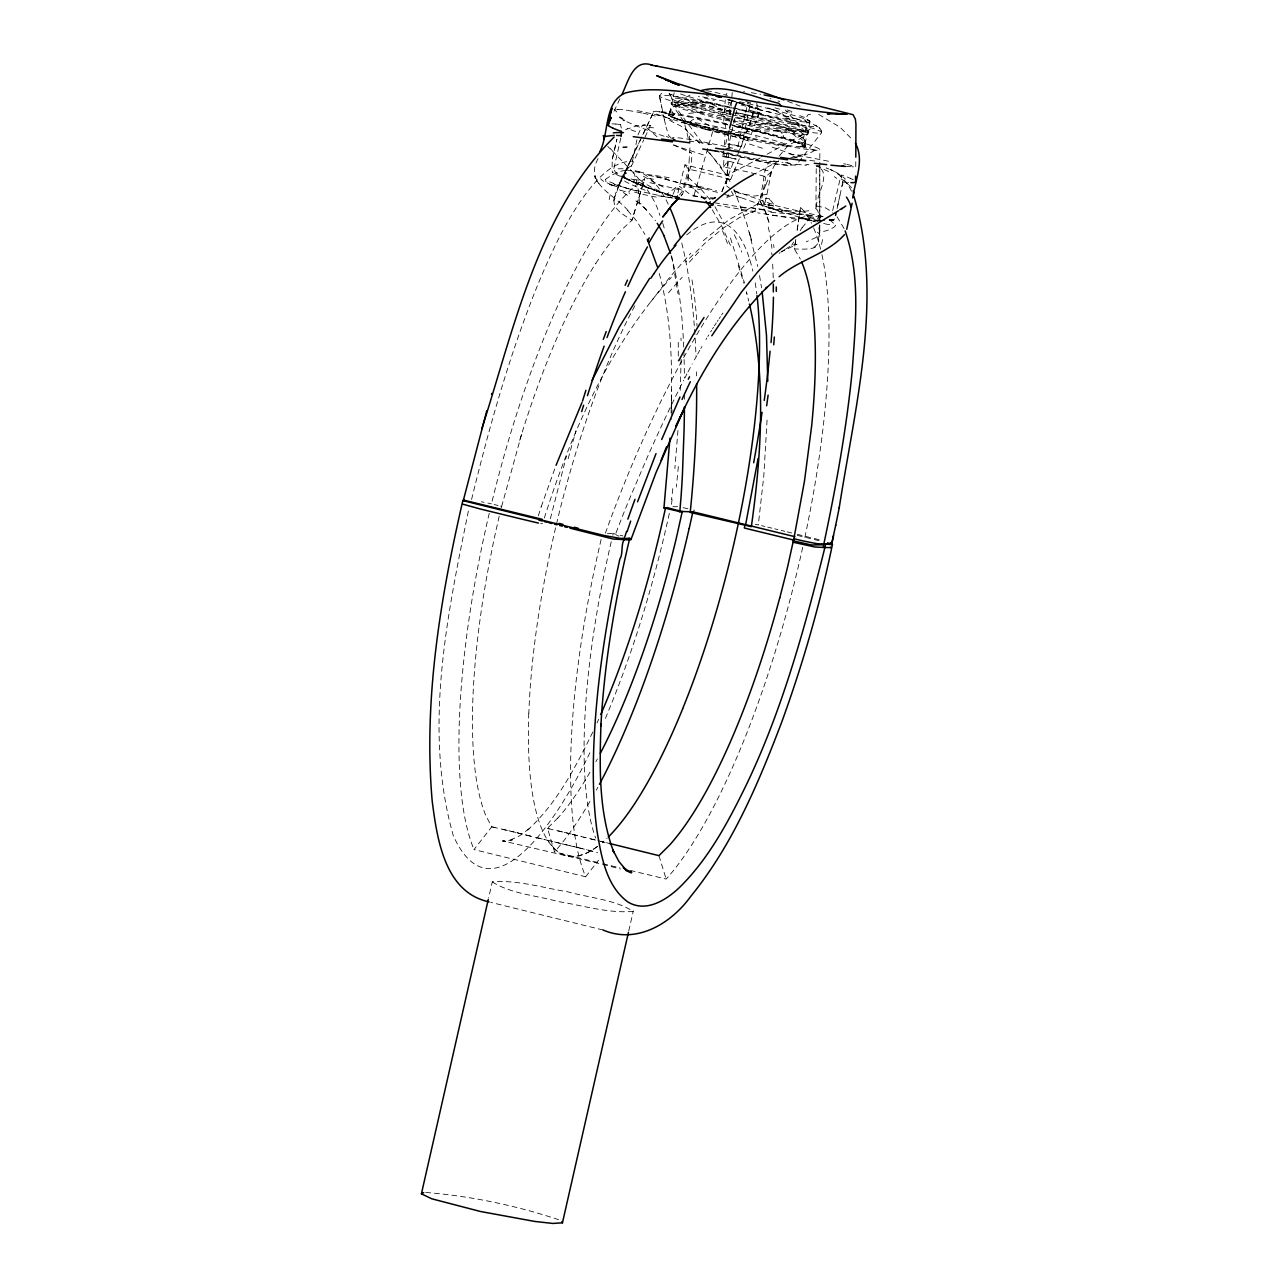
<?xml version="1.0" encoding="UTF-8"?>
<svg xmlns="http://www.w3.org/2000/svg" width="1288" height="1288" viewBox="0 0 1288 1288"><rect width="100%" height="100%" fill="white"/><g stroke="black" fill="none" stroke-linecap="round" stroke-linejoin="round"><path stroke-width="0.75" stroke-dasharray="5 3.75" d="M819.748 219.749L819.844 149.617M819.748 232.838L819.748 225.11C815.433 236.203 830.325 229.972 834.624 226.688A5.168 1.369 -69.9 0 0 835.429 225.303L833.867 227.606M819.748 225.336L819.748 226.559M855.731 166.732L855.795 159.1M817.349 165.894L819.812 166.136L816.254 165.991L815.916 208.785M819.554 231.872L819.748 225.11M671.08 412.868L671.483 398.974L671.225 410.019C672.433 364.311 671.402 317.862 659.247 273.475M681.111 359.384L680.241 390.296M671.467 400.005L671.644 389.266M819.748 224.74L819.442 234.062M819.731 227.171L818.154 243.303L818.782 240.389M809.975 121.7L805.016 143.564L804.871 140.778M704.552 199.495L696.518 191.139L687.953 184.49L689.305 157.506M678.696 105.036L673.994 106.743A59.168 21.687 48.2 0 0 671.531 108.82L668.295 114.906L669.438 114.246L674.204 92.784M767.068 420.001L763.816 475.787L758.294 524.973M798.222 142.71L792.136 141.165A51.117 2.85 12.8 0 1 799.993 143.757L805.145 146.8L805.097 141.905L805.113 146.832L801.426 147.073A88.228 4.927 12.8 0 1 798.785 146.848L798.27 146.8M724.532 145.109L725.498 123.455L723.518 123.825L725.305 99.82M723.534 167.038L727.865 161.032L771.464 171.546L765.829 176.746A97.292 22.395 10.4 0 0 723.534 167.038L724.162 153.32M689.949 147.911L689.305 157.41M613.957 199.849C613.41 210.073 624.712 215.354 631.941 220.264L644.628 178.855A364.488 99.096 -76.3 0 0 492.016 501.644M727.865 161.032L726.448 185.553L728.847 152.805M820.826 217.414L768.775 208.205L769.371 198.642L761.836 198.127L765.829 176.746M677.955 430.417L674.864 468.655M729.169 148.313L729.491 143.837L741.502 146.655L750.453 102.863M741.502 146.655L727.945 144.127L729.089 130.523M730.376 114.954L732.47 89.677M672.819 488.635L671.547 499.583M805.113 142.727L804.952 143.821M613.845 200.751L614.923 195.631M810.555 114.262L807.979 114.729C805.403 119.865 803.889 116.999 809.331 120.959M799.413 215.032L800.54 207.352A364.552 99.112 -76.3 0 1 811.504 223.291M797.111 230.584L799.027 217.608M800.54 207.352L796.918 231.792M795.549 241.065L794.358 248.938L799.993 258.453A320.793 87.214 -76.3 0 1 800.347 259.194M795.791 239.407L794.358 248.938C801.297 249.131 816.544 250.242 817.848 244.237M760.049 201.025L765.764 212.729L769.516 223.967L765.136 210.781L760.049 201.025L764.943 170.821L768.55 162.24A6.295 5.458 74 0 1 770.16 161.29L771.448 161M612.331 159.116L616.92 139.217L612.235 159.68L612.09 170.29M715.146 198.191L715.339 197.096L712.618 199.543M764.943 202.409L765.169 201.685A19.706 3.204 -76.7 0 0 766.601 196.018L771.464 171.546M636.932 139.732L631.426 166.104A26.984 7.309 -77.9 0 0 628.431 167.859M492.29 881.861C510.692 893.84 536.565 895.45 558.074 901.552C582.804 905.464 608.129 913.514 633.213 911.421C614.795 899.443 588.922 897.833 567.428 891.715C542.683 887.802 517.357 879.752 492.29 881.861L488.603 898.09M668.279 114.97L673.479 117.9A51.117 2.85 12.8 0 0 681.32 120.492M841.917 186.132C845.073 183.604 839.052 175.104 841.901 175.12A120.267 6.714 12.8 0 1 850.37 178.356M842.577 183.041L842.787 182.011L847.568 182.461M816.351 207.014C816.109 194.407 833.191 172.061 816.254 165.991M838.874 200.316L840.372 193.377M839.953 195.341L842.352 184.071M837.683 205.887L839.438 197.692M620.8 138.041L612.943 172.737M837.087 208.592L838.279 203.085M669.341 513.413C653.757 583.995 632.875 653.563 604.652 720.153M802.714 547.336L800.846 555.643A364.134 98.999 -76.3 0 1 666.186 879.06L628.963 870.076M832.676 210.62L841.096 174.846M804.501 145.721L805.918 139.507M669.213 114.825L670.549 108.949M702.282 143.097L674.993 106.196L675.347 102.702L690.014 95.135M724.001 150.648L722.52 156.54L726.11 156.653L736.591 110.494M737.911 146.558L747.974 102.316M767.085 154.238L803.76 134.081L804.115 130.603L785.213 109.947M804.517 139.941L803.454 138.573L807.19 122.151L804.066 119.623L805.853 118.834M628.753 930.999L633.326 910.858M684.942 164.848L688.468 169.147A97.292 11.721 15.2 0 1 730.618 179.563L728.589 175.361L684.942 164.848L678.969 188.145A23.2 3.784 -76.7 0 0 677.874 193.297M468.365 511.078C446.952 616.711 423.205 729.33 453.215 835.413C496.476 932.544 573.063 789.56 591.208 749.874M614.102 198.899L621.058 180.127M499.213 516.198L495.51 532.62A322.596 87.697 -76.3 0 0 493.159 543.6L488.828 565.513A326.25 88.695 -76.3 0 0 485.995 815.964L491.71 826.832L495.027 827.588M489.247 513.284L487.089 522.622A364.23 99.015 -76.3 0 0 474 849.533M601.126 539.463L598.727 549.847A364.23 99.015 -76.3 0 0 585.638 876.758L473.968 849.613L491.71 826.832M611.236 541.781L607.147 559.845A322.596 87.697 -76.3 0 0 604.813 570.826L600.466 592.738A326.25 88.695 -76.3 0 0 595.62 838.037M471.569 499.503C489.456 426.119 509.903 353.105 538.465 283.086C551.811 251.369 566.366 219.684 587.135 192.025C598.453 177.889 612.83 161.354 632.456 161.113M550.362 518.726L566.446 456.226M501.161 507.971L501.563 506.329L500.597 506.087M615.696 124.034L620.494 124.485L619.786 127.367M612.814 535.196L613.201 533.554L618.095 534.745A48.236 2.689 12.8 0 1 622.973 535.969M501.612 506.603L521.624 434.153M728.895 130.893L725.08 146.397M598.067 158.633C583.561 184.506 616.662 195.245 628.963 211.828L627.562 210.427L636.884 221.311L644.918 234.432M638.011 134.838L641.923 126.111A5.281 5.072 -88.4 0 1 643.517 125.161L650.424 125.548L644.644 137.897M679.549 194.939L682.721 190.656L688.468 169.147M726.48 197.048L727.511 197.37L728.251 194.762M725.981 94.877L726.464 93.927A49.379 6.569 -85.1 0 0 726.802 93.557L726.947 93.396M682.64 194.102L681.046 195.937M694.071 195.293L713.085 130.152M635.145 209.799L631.941 220.264L622.088 229.344A320.986 87.262 -76.3 0 0 599.838 257.294M544.325 518.066C571.711 431.287 609.514 345.409 671.338 277.403M636.739 204.599L644.628 178.855M538.304 515.844L541.25 506.587M541.234 506.651L555.434 466.9M616.083 532.797L617.854 528.128A308.17 81.434 -69.9 0 1 629.43 499.036L647.317 457.272A562.019 148.523 -69.9 0 1 668.665 410.824L671.386 405.173A432.559 114.31 -69.9 0 1 679.307 388.976L683.67 380.314M722.52 156.54L736.076 159.084L738.845 151.823M739.537 150.004L755.476 108.256A49.846 5.828 -68.5 0 0 755.766 108.24L756.298 108.112A45.193 5.281 -68.5 0 1 756.845 108.208L757.167 108.482A48.847 5.699 -68.5 0 0 757.376 108.595L758.471 109.029A48.847 5.699 -68.5 0 0 758.696 109.094L759.131 109.126A45.193 5.281 -68.5 0 1 759.598 109.4L759.888 109.866A49.379 5.764 -68.5 0 0 760.097 110.092L749.938 137.832L747.974 138.202L743.659 148.442M765.893 184.603L773.75 166.651A28.304 23.442 88.7 0 1 775.392 164.268L778.709 160.936L754.881 173.816M614.215 185.665L609.208 184.377L618.192 187.018L627.079 170.177A364.069 100.593 -82.7 0 0 609.562 176.537L605.553 179.29A5.168 1.433 -82.7 0 0 605.714 180.787L606.986 182.783L612.686 185.279M765.861 184.683L755.203 210.556L739.795 217.414L723.244 228.089L706.001 242.273L685.715 261.931M721.844 191.687L734.53 159.374M617.29 188.917L653.628 112.04L642.406 135.498M618.192 187.018L621.122 180.014L617.612 187.356M657.943 191.51L672.191 196.533L675.83 187.452L682.721 190.656M664.415 119.816L659.424 95.859L661.63 93.283M722.005 191.542L728.589 175.361M730.618 179.563L740.423 156.17M597.02 722.938L598.695 719.284M631.426 166.104L643.823 139.651M614.022 111.235L620.478 97.55M623.424 175.184L641.553 137.301M625.276 171.304L632.553 156.17M592.818 732.035C575.527 767.165 557.028 803.213 527.742 829.971L530.173 827.975L519.273 835.976L508.921 840.726L512.447 839.856L502.803 841.273L507.118 841.402L502.578 840.839L600.852 863.942M684.765 378.173L686.971 373.906M834.495 218.96L833.916 219.942M688.017 371.878L692.252 363.876M694.377 359.948L696.518 356.052M697.597 354.12L699.754 350.288M675.878 102.348L678.164 104.714L683.316 105.455C695.407 110.671 708.529 113.924 721.65 115.952L729.475 102.332M731.648 100.818L729.749 106.067L729.346 116.162M700.833 348.388L701.912 346.504M674.848 104.924L677.311 105.262C695.053 105.31 713.327 110.205 730.86 114.487M804.276 131.843L801.796 131.553C779.111 131.489 756.571 123.246 733.854 119.977M705.953 339.613L706.887 338.036M707.837 336.49L708.77 334.928M710.654 331.869L711.588 330.356M712.538 328.843L713.488 327.345M714.438 325.848L716.337 322.902M595.845 263.348L599.838 257.31M670.001 114.358L673.302 115.179A68.65 3.832 12.8 0 0 740.069 135.514C748.779 135.514 751.5 120.541 752.595 113.408A7.261 7.165 -55.6 0 0 752.417 112.555M717.271 321.437L718.221 320.004M802.134 227.751L812.197 215.321L768.517 212.262M719.171 318.571L720.411 316.703M721.65 314.852L722.89 313.032M650.488 302.229L669.889 277.065L690.867 253.189M626.837 169.694L628.447 167.73M585.621 876.838L598.614 860.126M779.159 156.17L787.854 145.786L808.091 134.049L809.138 129.734A70.373 3.928 12.8 0 0 737.815 109.512M798.624 162.014L821.567 132.664L821.052 130.201M557.881 817.928L547.497 828.265L554.532 851.932L601.045 863.266M703.296 240.647L729.105 219.604L757.972 203.762M681.191 195.406L682.656 194.069L691.157 165.202L691.994 154.367A6.311 5.587 -59.4 0 0 690.996 152.708M547.32 828.425L549.396 828.892M605.231 842.416L602.365 842.513A325.284 88.421 -76.3 0 0 607.131 838.134M597.342 846.554L592.416 849.903A324.817 88.309 -76.3 0 1 554.355 848.792M795.002 165.122L796.193 164.349M675.83 187.452L667.313 193.925A9.869 2.608 -69.9 0 0 667.554 194.247L668.536 195.164A42.456 11.222 -69.9 0 0 669.019 195.535A31.685 8.372 -69.9 0 0 669.937 195.824L670.452 195.873A41.2 10.884 -69.9 0 1 671.322 196.098L672.191 196.533M779.159 253.301L780.029 252.722M816.367 237.362L806.272 241.806M780.914 252.126L782.267 251.241M782.605 251.015L784.956 249.502M785.632 249.067L791.701 245.251L797.031 244.269L781.591 251.691M760.194 158.005L726.561 175.571L707.032 149.505M795.243 165.009C766.489 166.007 737.734 155.156 709.479 149.778M625.63 129.637L636.771 125.773L645.256 124.807M728.316 196.919A44.098 11.656 -69.9 0 1 728.96 196.645L731.729 195.47A42.359 11.19 -69.9 0 1 732.437 195.18L743.997 198.722M768.775 208.205L769.822 207.819A41.2 11.383 -82.7 0 1 770.771 207.642L771.303 207.626A35.839 9.902 -82.7 0 0 772.993 207.046L774.394 206.128A9.869 2.721 -82.7 0 0 774.78 205.822L769.371 198.642M769.161 208.076L769.258 208.028A94.7 19.014 16.9 0 0 809.041 210.717M767.004 194.343L754.092 196.098L738.475 192.959M679.806 104.65L689.531 102.026A17.275 11.383 83.6 0 1 691.012 102.364M757.875 129.106L748.731 131.923M803.213 146.236L804.211 145.914M805.644 154.834L804.662 155.124M815.175 150.197L814.338 150.004A25.116 1.401 12.8 0 1 810.281 149.022L800.267 146.381M801.12 146.172L800.041 146.446L801.748 146.091A69.407 3.88 12.8 0 0 731.938 125.194M803.358 146.301L801.989 146.494M800.46 156.186L796.016 156.991M674.993 106.196L677.778 106.405L682.431 109.303C699.11 112.346 714.953 119.043 731.89 121.362M675.347 102.702L678.196 101.414L682.704 102.863L689.885 102.75L698.531 105.294L709.221 106.196L720.636 109.593L731.632 111.058M680.708 103.99L683.815 103.491M727.945 144.127L729.491 143.837M804.115 130.603L801.329 130.362L796.676 127.512C776.567 122.65 756.587 117.095 736.317 112.298M795.582 157.055L790.333 157.828M803.76 134.081L800.911 135.401C778.693 131.135 755.573 128.204 733.468 121.668M818.798 220.168L809.234 220.135M818.25 220.232L816.866 220.393L822.291 220.087M616.598 109.754L617.982 109.625M829.247 220.055L830.374 219.846L829.15 219.314M700.414 102.75L690.593 103.201M669.341 114.552L672.046 114.584A88.228 4.927 12.8 0 1 674.687 114.809L675.186 114.857A71.162 3.977 12.8 0 1 680.177 115.469A41.667 2.318 12.8 0 1 684.669 116.162L688.565 116.838M702.25 102.638L707.901 102.605M832.37 219.218L833.239 219.974L828.828 220.071L833.722 220.055L828.554 219.733L833.384 219.974L829.665 220.039M740.359 132.889L724.774 131.022M425.748 1192.463C470.764 1196.053 515.651 1205.423 558.525 1219.639M688.227 122.441L689.933 122.505M819.232 218.719L818.202 215.499L823.129 216.658L777.533 206.128L732.341 190.044M708.159 102.605L717.207 103.7M799.156 119.623L798.141 119.591M607.356 533.377L613.201 533.554M853.461 166.86L852.125 166.812M816.592 206.016L825.528 207.867L832.724 212.262M800.041 146.446L800.927 146.478A68.65 3.832 12.8 0 0 733.387 126.144L732.598 125.822M811.601 220.264L806.401 219.974M787.081 129.766L789.158 129.911M732.373 115.035C753.883 118.721 775.585 123.551 795.807 131.36L800.959 132.052L803.229 134.451M801.378 164.832L795.582 164.22M705.727 198.755L690.223 194.488L679.388 186.309M796.193 219.153L789.077 218.38M677.649 506.715L673.366 506.683A115.292 6.44 12.8 0 1 672.916 506.683M805.386 218.397L798.898 217.704M806.336 165.331L804.791 165.17M773.299 161L782.895 162.369M542.554 523.749L540.686 523.508M626.258 110.14L627.449 110.285M623.118 168.809C592.754 167.504 653.563 190.463 654.594 190.286M767.374 204.905L774.78 205.806L763.913 204.438L761.836 198.127M765.99 204.728L763.913 204.438A5.619 0.918 -76.7 0 0 764.927 202.57M785.406 162.674L793.456 163.914M829.73 224.692L825.366 223.983M673.061 198.046L666.798 197.128M671.499 197.821L658.168 195.76M778.129 130.941L780.238 131.553A6.343 5.039 -75.4 0 1 781.591 132.68L783.024 135.385M666.025 197L628.351 188.708M755.686 211.747L717.513 205.356M789.93 118.931L782.074 117.659M481.326 501.789L484.063 502.288M751.29 92.672L760.628 94.314M776.471 127.625L786.324 129.669A24.392 16.905 75 0 0 787.081 129.621M755.267 524.313L758.213 524.892M791.508 124.05L813.646 126.723L809.138 129.734A70.373 3.928 12.8 0 1 736.575 117.272M743.627 91.561L744.561 91.722M792.184 124.179L734.691 112.298M741.566 210.427L753.271 212.584M797.723 154.866L800.251 155.333M693.749 102.911L703.715 104.457M702.701 96.922L715.935 99.546M719.412 100.255L730.151 102.541M713.955 121.797L714.325 121.877A55.094 3.075 12.8 0 1 717.802 122.618L727.462 124.743M843.608 163.721L846.007 164.236M653.483 179.29L646.544 177.76M683.139 507.681L687.905 508.76M847.101 164.478L854.491 166.249M487.862 503.077L491.404 503.898M691.012 102.219L693.008 102.75M735.947 134.58L755.67 139.04A55.094 3.075 12.8 0 0 759.131 139.78L759.518 139.861A62.742 3.51 12.8 0 0 784.843 144.803L788.771 145.496A41.667 2.318 12.8 0 0 793.247 146.172A71.162 3.977 12.8 0 0 798.254 146.8M741.131 104.988L794.873 118.464M734.176 126.256L744.496 128.623A80.017 4.46 12.8 0 1 768.856 134.564L785.455 139.168M643.05 113.167L655.125 116.017M739.296 135.401L695.794 124.662L675.427 118.174M688.855 187.034L700.414 189.755M492.628 827.041L507.585 830.454M603.058 930L490.664 902.341M734.82 134.387L728.96 133.034A80.017 4.46 12.8 0 1 704.6 127.093L696.567 125M548.205 828.635L562.969 832.032M723.518 123.825L727.849 124.839M749.938 137.832L740.069 135.514M569.344 845.588L586.571 849.694M638.88 171.771L645.191 173.268M502.545 829.295L515.828 832.434M731.053 111.444L688.967 100.689M557.994 830.889L571.18 834.012M508.824 830.744L532.588 836.669M567.058 845.041L561.568 843.737M578.457 847.713L544.422 839.518M698.386 96.552L699.513 96.825M564.192 832.322L588.069 838.263M704.246 97.952L714.277 100.416M767.712 527.146L771.898 528.161M542.264 839.003L534.729 837.184M579.584 847.987L597.68 852.576M761.482 525.649L764.911 526.47M498.102 505.492L496.588 505.121A52.744 2.946 12.8 0 0 494.109 504.526M595.587 840.082L590.226 838.778M597.938 840.645L609.965 843.576M548.72 840.565L528.193 835.574M806.835 215.853L807.834 216.11M774.652 528.821L777.968 529.626M787.145 531.88L791.669 532.974M693.427 510.08L694.57 510.354M600.949 841.37L603.09 841.885M726.11 156.653L736.076 159.084M784.811 531.3L781.156 530.398M797.208 534.327L821.325 540.219M797.288 535.373L820.182 540.976M594.509 839.808L583.657 837.152M602.655 863.652L619.979 867.887M813.42 221.198L816.206 221.89M559.427 843.205L550.861 841.096M814.354 221.423L802.827 218.493M663.706 112.764L663.175 112.636A25.116 1.401 12.8 0 0 659.118 111.653L658.297 111.46L673.109 115.002M572.307 834.302L581.387 836.588M669.47 114.23L664.769 113.038M681.272 122.392L685.297 123.407A88.486 5.506 15.8 0 1 706.629 128.993L744.126 139.378M516.955 832.708L527.082 835.284M753.078 111.299L759.179 112.877M808.027 219.846L774.507 209.622M587.795 850.016L592.738 851.288M749.117 128.72L734.289 123.568M616.646 535.502L619.045 536.114M602.671 864.361L620.446 869.03M673.366 115.179L672.078 114.165M687.277 184.168L721.006 193.361M696.245 124.904L694.989 124.566M637.013 191.188L624.664 187.581M774.957 107.838L781.478 109.705M694.377 124.405L675.54 118.56L669.213 115.083M732.309 119.543L721.65 115.952M611.398 184.909L610.593 184.683L612.766 185.295M796.741 118.995L812.825 124.163L819.152 127.56M794.197 118.271L797.465 119.204M689.66 100.883L669.052 93.831L669.937 94.459M727.849 99.707L738.105 102.718M727.913 99.74L740.23 103.394M817.349 218.574L818.605 218.976M724.564 194.391L730.328 196.13M732.131 100.77L728.606 99.707L736.124 101.977M741.55 103.732L750.469 106.437M627.417 188.418L620.172 186.197M730.344 99.965L735.19 101.446M739.151 102.879L759.421 109.239M739.602 103.04L757.972 108.707M738.443 102.444L756.539 108.095M739.248 103.072L755.476 108.256M621.895 186.728L609.788 181.866M786.147 111.138L789.415 112.185M767.632 107.902L772.929 109.641M799.8 115.63L804.968 117.643M790.607 130.201L798.576 135.369M771.802 109.255L776.197 111.154M773.203 109.722L774.056 110.011M782.058 212.214L779.787 211.441M779.031 211.184L742.017 197.998M666.347 136.496L668.794 137.349M670.903 195.953L626.998 179.225L643.243 185.987M773.75 209.364L769.999 208.044M669.213 195.647L635.258 183.073L612.46 172.785A125.178 3.413 -77.3 0 1 612.428 172.705L612.186 171.046M735.802 195.792L737.992 196.565M762.947 205.549L767.02 206.998M644.773 186.583L656.993 191.155M761.16 204.905L757.746 203.681M656.252 190.882L660.116 192.282M672.368 195.824L667.313 193.925L673.012 196.066M675.669 140.167L672.755 138.975M787.725 101.333L800.154 106.131M792.667 156.09L800.766 159.342M851.481 191.155C846.377 180.674 837.683 171.481 826.333 167.955L828.731 168.937M673.56 144.852L690.996 152.708M830.068 169.485L832.467 170.483M635.515 182.799L634.549 182.381M638.365 183.975L625.598 177.953L630.396 180.481M816.045 165.766L829.569 171.948M613.7 183.798L614.795 184.265M803.905 144.997L802.617 144.417M850.402 178.356L853.284 179.773M671.547 116.645L669.776 115.646M815.03 125.081L816.801 125.934M818.653 114.391L839.937 127.158L852.624 139.796M776.31 111.219L781.414 114.117M670.146 94.491L671.901 98.677L671.016 102.927L684.153 122.102L689.209 141.922M790.719 120.331L782.975 115.163M669.647 120.235C676.603 124.856 687.212 126.578 689.386 135.82A28.304 22.862 -54.4 0 1 689.772 138.573M671.451 138.363L668.633 135.385L666.057 127.013M657.057 136.721L646.624 127.737A91.046 9.869 19.8 0 1 646.544 126.82M799.462 135.965L803.454 138.573M627.385 195.357L619.544 189.771M785.294 138.975L783.893 138.09A30.896 25.454 -71.3 0 0 783.185 135.304M841.112 178.855L844.397 181.302M625.533 177.68L623.698 175.973M807.141 119.285L809.717 121.249M727.14 119.188L720.04 112.909M846.377 182.864L848.518 184.667M646.512 209.67L634.952 199.962L640.941 203.89L655.479 220.731M688.339 177.422L700.817 188.998L709.833 199.463M797.224 124.823L799.703 127.142M610.158 148.796L607.759 146.43M819.619 128.027L821.164 130.458M554.565 848.824L547.641 840.307M849.195 185.279L851.545 187.855M699.658 143.29L685.49 129.138M612.219 150.76C630.524 170.338 652.018 188.515 659.875 215.37M818.846 127.254L819.925 128.333M707.402 150.986L719.863 165.25L730.006 181.528M837.055 216.706L844.365 229.039M712.264 209.799L721.892 226.447L731.455 247.489M714.953 206.756L724.178 223.42M731.455 191.461L733.403 194.939M733.854 189.304L746.895 223.871L757.795 266.536M730.457 237.99L744.448 282.861M738.233 265.473L743.965 283.296M662.676 223.21L665.3 231.502M606.036 181.769L605.553 179.29M658.957 855.651L666.17 879.157M671.145 255.588C680.37 288.673 683.059 323.159 684.041 357.356A432.559 119.51 -82.7 0 1 684.379 374.518L684.411 377.529M749.326 232.082L751.693 240.679L749.809 233.804M746.96 294.018L746.364 291.812L748.731 301.038M620.494 124.485L621.331 128.076M664.366 119.591L666.105 127.206M671.74 256.489L678.052 293.954M659.424 95.859L661.758 107.129M759.518 275.519L761.562 287.82M773.621 244.607L774.008 247.538M756.764 103.121L758.326 117.015M689.821 138.557L689.982 140.714M680.998 338.003L681.046 340.563M819.715 166.136L819.748 222.792M686.713 234.867A325.107 88.389 -76.3 0 1 752.836 271.188M634.791 305.868A328.005 89.178 -76.3 0 0 605.231 369.495A325.107 88.389 -76.3 0 0 528.837 713.069M528.788 713.133A328.005 89.178 -76.3 0 0 535.051 807.206A325.284 88.421 -76.3 0 0 571.904 856.311A325.284 88.421 -76.3 0 0 597.729 846.232M755.187 282.764A328.005 89.178 -76.3 0 1 756.797 293.906M597.89 787.258A364.134 98.999 -76.3 0 1 596.296 790.172M589.952 801.442A364.134 98.999 -76.3 0 1 554.532 851.835M597.374 758.938A326.25 88.695 -76.3 0 1 595.909 761.659M590.001 772.204A326.25 88.695 -76.3 0 1 557.865 818.025M834.334 176.681A188.273 15.778 27.6 0 1 836.749 178.404M835.429 171.868A146.542 35.71 7 0 1 845.411 179.016M772.108 147.106A121.008 20.173 16.6 0 1 796.177 156.041M749.423 144.031A141.809 28.288 16.2 0 1 766.006 149.472M744.013 139.587A137.719 34.245 15.7 0 1 751.516 141.873M637.351 110.607A138.734 5.506 15.3 0 1 664.125 116.757M628.077 110.527A104.231 9.805 18.8 0 1 643.565 113.408M617.741 109.544A135.868 12.671 18.7 0 1 625.984 110.027M616.743 111.927A132.245 12.542 19.1 0 1 614.827 109.142M664.125 136.222A117.723 11.109 15.7 0 1 625.147 120.911M703.216 154.866A170.918 13.733 16.3 0 1 670.984 144.24M635.612 131.553A170.918 13.733 16.3 0 1 627.143 128.285M743.498 135.723A69.407 3.88 12.8 0 1 671.966 114.455M706.532 90.643A114.133 40.314 23.5 0 1 727.366 95.489M737.477 98.516A114.133 40.314 23.5 0 1 752.836 103.893M739.634 101.752A69.407 3.88 12.8 0 1 809.138 120.847A69.407 3.88 12.8 0 1 760.709 114.326A69.407 3.88 12.8 0 1 679.79 93.702M674.01 90.321A72.563 1.851 14.4 0 1 673.978 90.16M708.835 96.037A49.169 3.51 9.7 0 1 706.468 95.554M748.956 110.108A110.108 33.585 12.7 0 1 761.755 113.569M781.977 113.618A48.638 36.998 -16.9 0 1 783.523 114.713M789.866 121.426A62.919 29.672 -3 0 1 793.569 123.616M797.497 122.392A67.153 31.588 -2.6 0 1 799.462 124.292M806.224 128.414A74.269 23.361 16.4 0 1 807.367 131.328M785.68 128.14A74.076 19.191 22.9 0 1 797.884 138.83M804.968 140.794A74.945 23.699 6.2 0 1 800.154 145.383M778.161 130.877A19.191 15.102 -58.5 0 0 777.179 130.764L769.773 131.038A57.477 32.667 19.9 0 1 760.097 130.603M759.807 129.637A53.388 31.154 20.4 0 1 756.072 129.138M756.475 131.457A51.633 32.764 22.3 0 1 749.069 129.991M729.716 120.396A38.817 32.458 20.1 0 1 727.479 118.834M703.618 102.654A37.127 31.266 69.5 0 1 721.731 109.85M693.862 102.686A24.392 15.875 -44.3 0 1 693.121 102.541M678.76 105.552A51.053 8.646 -35.1 0 1 677.697 105.858M669.197 115.662A42.617 10.111 -40.5 0 1 668.842 114.97M694.361 123.149A63.193 4.814 8.7 0 1 696.228 123.326M714.824 198.336A33.697 32.554 -47.4 0 1 705.744 198.722M605.376 533.2A364.52 96.326 -69.9 0 1 812.197 215.321M689.354 262.14A300.104 87.117 -63.9 0 1 701.461 249.26M655.995 176.762A103.459 2.914 15.4 0 1 691.736 186.18M626.322 169.952A85.121 6.44 17.7 0 1 642.905 173.397M645.111 190.157A102.654 7.825 15.5 0 1 622.506 179.29M814.241 218.638A94.121 6.424 13.1 0 1 808.188 217.592M829.601 219.974A364.601 96.342 -69.9 0 1 835.429 225.303M818.202 215.482A364.601 96.342 -69.9 0 1 824.159 217.044M824.851 223.693A45.354 6.971 21.3 0 1 823.628 223.452M808.719 219.105A184.973 25.036 20.3 0 1 805.258 218.219M797.771 214.372A104.135 19.062 22.4 0 1 778.902 208.431M611.961 123.857A120.605 6.73 12.8 0 1 615.728 124.05M814.902 150.116A88.808 28.61 13 0 1 805.209 154.641M803.165 154.528A88.148 26.855 11 0 1 798.866 155.478M688.613 116.854A62.742 3.51 12.8 0 1 713.906 121.78M763.51 209.509A97.985 15.263 11.6 0 1 751.5 207.851M698.563 186.261A104.248 28.304 17.1 0 1 716.692 190.914M648.524 175.426A101.06 7.567 14.4 0 1 666.782 178.807M626.58 173.317A99.933 0.805 12.6 0 1 624.551 172.689M649.925 182.687A102.155 4.428 15.4 0 1 678.052 189.433M633.632 179.29A102.557 7.003 16.9 0 1 641.005 180.642M642.841 183.943A101.092 9.097 14.6 0 1 631.152 178.903M791.718 245.316A134.934 35.661 -69.9 0 1 793.553 241.999M800.251 230.633A134.934 35.661 -69.9 0 1 802.134 227.654M817.558 243.834A112.201 29.093 8 0 1 813.227 247.715M817.397 232.178A108.45 18.145 -0.7 0 1 819.554 237.378M668.488 292.795A367.756 96.938 -61.4 0 1 682.221 277.258M672.095 499.422A253.672 88.421 -79.6 0 1 671.386 505.025M678.341 466.514A378.398 116.886 -80 0 1 676.297 487.025M672.078 409.858A665.944 222.744 -79.3 0 1 671.499 419.373M678.245 342.334A471.521 247.634 -73.1 0 1 678.213 361.01M691.994 279.931A341.851 176.054 -73.7 0 1 697.017 326.122M610.351 148.7A322.95 38.608 64.4 0 1 612.009 150.277M851.11 166.683A135.868 2.399 7 0 1 845.202 166.249M814.805 161A132.245 2.125 6.6 0 1 800.347 159.519M789.174 153.803A117.723 1.996 9.9 0 1 830.293 161.58M725.788 148.281A170.918 5.297 9.3 0 1 753.738 152.998M731.648 100.818A7.261 7.165 -59.3 0 1 732.18 100.11M805.209 119.913A63.965 5.49 14.8 0 1 805.564 120.605M770.015 117.546A88.775 3.735 7.3 0 1 770.852 117.691M777.501 116.129A76.91 3.3 6.5 0 1 775.666 115.984M785.648 116.242A61.566 5.571 11.7 0 1 783.474 115.968M789.013 116.886A38.093 6.038 18.3 0 1 785.197 116.178M770.884 112.33A51.971 4.943 13.7 0 1 756.136 109.158M721.988 112.088A110.108 21.671 12.9 0 1 733.758 114.471M739.409 115.711A110.108 21.671 12.9 0 1 748.811 117.916M769.95 98.613A114.133 51.745 1.5 0 1 770.981 98.886M777.968 100.915A114.133 51.745 1.5 0 1 779.82 101.511M787.145 109.915A72.563 9.934 11.2 0 1 791.927 111.509M791.589 112.893A49.169 1.98 15.9 0 1 791.09 112.781M700.012 101.929A48.638 33.713 39.3 0 1 701.863 101.752M688.017 104.682A62.919 23.538 27.8 0 1 692.187 104.843M681.304 101.655A67.153 25.019 27.4 0 1 683.735 101.124M671.145 103.797A74.269 15.376 9.3 0 1 672.111 102.316M688.726 113.392A74.076 11.222 2.9 0 1 703.023 112.298M674.654 114.793A74.945 15.665 19.2 0 1 671.354 110.156M689.837 122.376A30.896 25.084 87.9 0 1 691.656 120.46L694.152 118.915A6.343 4.991 -87.2 0 1 695.826 118.641L697.951 119.188A19.191 14.571 76.9 0 1 698.885 119.478L705.325 123.439A57.477 37.69 5.1 0 0 714.132 127.673M718.269 128.301A53.388 35.758 4.4 0 1 714.679 126.997M724.339 132.084A51.633 36.95 2.3 0 1 717.126 130.024M748.618 131.537A38.817 34.615 4 0 1 740.342 132.455M757.537 125.145A37.127 29.849 -36.5 0 1 777.678 125.483M789.061 130.136A17.275 10.835 -53 0 1 790.542 130.346M799.768 136.689A51.053 12.349 61.7 0 1 798.898 136.142M804.243 140.038A63.579 17.791 -20.5 0 1 804.131 141.02M802.778 140.312A47.511 9.145 54.7 0 1 800.878 138.911M755.46 136.802A63.193 2.222 16.9 0 1 756.813 137.22M738.491 192.894A34.325 32.458 56.5 0 1 726.384 185.633M734.353 234.754A367.788 117.691 -89 0 1 741.791 252.11M646.85 174.476A100.335 8.501 12.9 0 1 669.567 177.792M684.491 394.257A562.019 155.285 -82.7 0 1 684.475 399.65M656.22 197.064A104.135 33.778 1.7 0 1 634.517 192.121M620.703 186.068A63.45 16.647 4 0 1 619.045 185.536M618.159 185.714A45.354 12.107 3.7 0 1 614.457 184.313M603.573 181.399A96.085 20.157 8.9 0 1 600.643 178.807M639.46 202.506A134.934 37.288 -82.7 0 0 637.335 183.669L633.084 170.354A364.568 100.722 -82.7 0 1 668.214 204.148M722.423 230.697A300.104 93.944 -88.5 0 1 728.284 245.718M803.438 218.944A103.459 8.614 10.2 0 1 757.666 212.826M824.69 220.506A85.121 3.027 7.9 0 1 815.819 220.071M750.727 207.561A102.654 3.623 10.1 0 1 771.609 211.651M663.288 187.05A101.494 10.465 22.6 0 1 641.392 175.039M715.194 198.046A93.203 27.145 2.3 0 1 693.153 196.179M848.599 182.526A120.605 6.73 12.8 0 1 847.552 182.445M666.121 117.659A88.808 19.062 12.6 0 1 658.748 111.525M681.738 243.029A364.568 100.722 -82.7 0 1 696.003 356.1M696.454 371.829A364.568 100.722 -82.7 0 1 696.534 375.822M703.651 188.676A93.46 14.393 10.5 0 1 664.994 178.968M714.55 202.828A104.248 16.969 8.6 0 1 746.943 208.35M746.493 207.851A101.06 3.719 11.2 0 1 738.04 206.241M785.986 217.286A99.933 10.336 13 0 1 766.086 214.178M813.871 219.636A102.155 6.955 10.2 0 1 818.943 223.355M813.678 217.286A101.092 2.174 11 0 1 804.791 215.965M672.368 120.508A88.148 17.324 14.5 0 1 668.714 118.416M615.245 193.635A112.201 16.873 17.5 0 1 617.113 191.848M620.607 190.302A108.45 6.44 26.1 0 1 629.864 193.297M648.975 125.741A90.917 10.288 24.5 0 1 650.778 125.725M675.701 197.209A94.716 29.141 8.6 0 1 638.719 178.871M568.153 458.737A364.81 67.652 -76.5 0 1 576.026 430.707M620.961 179.306A58.363 16.132 -78.7 0 1 626.854 168.728M609.208 199.608A69.794 27.74 -48.6 0 1 610.786 192.653M614.263 199.527A29.238 8.275 -55.9 0 1 614.44 198.577M648.54 127.641A91.029 9.821 21.1 0 1 653.885 127.882M519.692 440.351A327.233 88.953 -76.3 0 1 595.845 263.316M768.228 227.042A362.298 90.643 -73.5 0 1 771.931 248.278M771.737 252.641A366.211 87.681 -74.5 0 1 771.947 254.863M772.655 264.121A366.211 87.681 -74.5 0 1 773.283 281.444M805.853 164.365A93.944 9.209 -2.5 0 1 808.977 164.767M819.651 165.428A91.995 4.089 -6.7 0 1 819.748 165.605M815.916 208.833A31.942 8.565 -74.9 0 1 818.862 215.901M819.764 214.001A66.831 18.322 -73.7 0 1 820.231 217.769M822.517 239.568A66.252 21.944 74.4 0 1 821.181 245.493M813.63 227.896A364.552 99.112 -76.3 0 1 820.826 250.033M821.905 254.67A364.552 99.112 -76.3 0 1 804.517 538.996M786.968 162.626A61.003 3.397 12.8 0 1 774.41 163.56A61.003 3.397 12.8 0 1 710.058 149.778M675.041 139.619A61.003 3.397 12.8 0 1 732.614 148.152M726.996 115.035A70.373 3.928 12.8 0 1 671.934 98.5A70.373 3.928 12.8 0 1 731.037 108.015M774.716 160.968A43.937 2.447 12.8 0 1 719.847 151.163M689.418 141.6A43.937 2.447 12.8 0 1 693.846 141.728M698.321 142.34A43.937 2.447 12.8 0 1 711.604 144.675M669.744 112.459L670.452 110.591L669.744 112.459M670.951 94.877L669.213 94.04L670.951 94.877M598.823 183.411L596.312 180.449L598.823 183.411M595.426 178.565L594.798 175.925L595.426 178.565M692.332 124.904A85.217 4.75 12.8 0 0 819.78 149.827A85.217 4.75 12.8 0 0 698.096 117.755A85.217 4.75 12.8 0 0 692.332 124.904M692.799 107.194A83.157 4.637 12.8 0 0 821.164 132.922A83.157 4.637 12.8 0 0 707.595 102.348A83.157 4.637 12.8 0 0 692.799 107.194M705.502 129.428A53.21 2.962 12.8 0 0 787.644 145.882A53.21 2.962 12.8 0 0 714.969 126.321A53.21 2.962 12.8 0 0 705.502 129.428M699.207 112.41A70.373 3.928 12.8 0 0 807.817 134.177A70.373 3.928 12.8 0 0 711.717 108.305A70.373 3.928 12.8 0 0 699.207 112.41"/><path stroke-width="1.5" d="M776.294 291.426L776.294 286.934M855.812 157.184L855.924 124.099L855.393 119.237L853.107 114.696L818.733 106.083L764.074 94.942M850.901 182.638A120.605 6.73 12.8 0 0 855.377 182.155A126.884 7.084 12.8 0 0 855.522 181.721L855.602 176.102M669.969 438.113L663.964 507.891L681.755 512.044M774.362 337.021L773.734 344.798M679.79 511.964L681.014 497.2A327.732 90.546 -82.7 0 0 682.463 473.855L684.073 429.725A562.019 155.285 -82.7 0 0 684.443 406.879M855.425 143.338C864.715 160.275 855.184 180.304 852.688 197.95M768.115 395.094L766.634 405.833M696.631 383.888A364.568 100.722 -82.7 0 1 690.207 512.399L751.339 526.663C761.691 453.118 766.279 377.062 749.455 304.097M758.101 458.48L745.591 524.892M852.125 203.263L846.731 229.296M839.213 507.826C854.99 406.364 883.954 297.464 853.88 196.179M628.431 932.399L562.454 1222.811L552.81 1223.439L534.761 1221.443L480.44 1211.477L431.738 1198.79L421.418 1193.815L423.752 1192.575M562.454 1222.811L561.971 1221.523M835.622 525.617L839.341 507.214M821.615 544.744L831.71 543.568L835.719 525.134M794.889 536.677L692.88 511.803L682.27 511.497L676.393 537.788A322.596 87.697 -76.3 0 1 673.737 548.769L668.134 570.648A326.25 88.695 -76.3 0 1 600.321 753.351M793.569 540.38L804.485 481.068L811.665 425.845A326.589 88.791 -76.3 0 0 809.492 288.399M692.88 511.803L689.209 528.418M793.746 539.012L788.031 565.013A322.596 87.697 -76.3 0 1 785.374 575.994L779.771 597.874M603.058 930C636.723 944.523 671.145 923.544 690.722 896.4C732.228 845.459 758.117 783.973 781.349 723.099C802.488 665.172 820.215 603.782 832.418 544.518C830.728 544.566 829.037 544.309 827.347 544.244A115.292 6.44 12.8 0 0 825.721 544.164C805.66 624.777 782.734 709.35 745.897 785.744C728.557 821.229 709.624 856.971 681.642 885.339C668.263 898.879 646.335 913.739 627.498 901.713C605.811 885.387 601.303 855.94 596.972 830.905C590.822 784.247 593.221 736.897 597.954 690.223C602.687 646.029 610.238 602.156 619.931 558.783C624.02 553.599 619.206 537.37 628.367 538.336M831.855 543.504L833.561 535.534M744.915 525.343L744.335 528.032L794.181 540.187M823.563 545.259L823.096 547.448L814.821 546.981L793.054 542.216M823.724 544.534C835.88 487.331 846.377 429.693 852.141 371.459C855.506 324.866 860.738 275.922 845.153 230.89M621.154 136.431L621.524 131.44M665.349 508.728C649.989 578.988 629.462 648.363 600.788 714.405M421.418 1193.815L488.281 899.475M836.057 213.244L835.558 215.418M464.404 500.549L462.827 500.597C440.303 598.743 423.382 700.044 432.188 800.991C437.034 838.617 444.537 892.359 489.021 901.874M542.168 519.289L463.422 500.082L486.767 410.856M729.588 128.124L734.997 107.387A12.091 3.284 -76.3 0 1 735.963 104.586L736.462 103.555A3.574 0.966 -76.3 0 1 736.784 103.072M599.966 151.437C609.224 133.26 603.831 101.768 625.549 92.913C645.288 87.842 665.88 90.015 685.876 91.931C740.004 96.793 792.925 110.704 847.182 114.246M481.728 428.985C513.687 329.696 537.901 213.277 614.102 137.092M491.549 394.257L491.791 393.452M582.498 401.115L585.911 390.28M627.208 539.769L630.975 539.543L656.043 472.567L684.508 407.958L675.685 426.731L680.257 416.926M627.079 531.654L630.685 521.093M663.948 507.939L665.316 507.794M603.283 339.404L606.213 331.531M637.56 501.821L656.011 453.618M556.078 465.242L581.967 402.564M661.71 439.514L679.951 397.01M625.131 285.308L627.481 280.108M610.882 118.013L607.743 124.791L609.063 126.144M611.043 117.707L607.743 124.791A126.884 7.084 12.8 0 1 607.952 124.356L611.124 117.514M622.088 94.137C628.158 81.836 633.487 57.767 652.517 65.318M592.094 380.346L619.303 327.007L649.619 278.401M679.903 417.682C702.041 370.139 729.942 324.64 767.052 287.272L765.652 288.641L774.619 280.446M688.323 379.203L689.515 376.788M647.494 240.84L649.216 237.878M711.781 335.798L741.534 291.99L757.763 271.849L773.396 255.088L794.632 237.394L838.569 210.717M674.316 196.533L677.923 197.241M844.525 234.561C827.025 254.203 798.93 259.79 779.111 276.759M674.139 245.847C696.808 218.413 721.28 190.898 753.496 174.556M672.4 204.663L662.773 217.012L673.141 203.81M672.352 204.921L673.866 202.973M673.077 204.084L674.606 202.152M673.817 203.279L679.001 197.515M674.542 202.474L678.889 197.982M675.395 198.384L709.092 203.021L710.268 201.814M845.733 206.048L841.708 208.801M630.911 539.624L629.961 539.044M700.994 90.595C726.979 83.559 753.641 97.453 778.677 103.265L781.285 105.938M820.987 544.808L811.601 545.001L793.344 540.896M462.972 504.204L479.925 508.905A150.696 8.404 12.8 0 0 483.95 509.887L517.132 517.985A150.696 8.404 12.8 0 0 521.173 518.967L538.481 523.089M620.478 538.416L604.281 535.518L462.827 500.597M620.88 538.4L622.12 538.368A115.292 6.44 12.8 0 1 623.537 538.384L624.68 538.432M628.802 538.32L628.914 538.32A40.427 2.254 12.8 0 0 629.832 538.191L629.8 538.062C615.052 599.741 604.346 662.547 600.868 725.933L600.981 723.856C599.58 766.924 598.437 811.81 613.99 852.72L612.766 849.806L618.9 861.463L626.049 869.996L623.328 867.581L631.345 872.829L627.465 870.962L631.796 872.346L626.049 870.64M829.231 113.779L827.395 113.795L845.556 114.149M626.451 539.769L613.249 539.044L569.956 528.144M823.096 547.448L823.612 547.464A228.057 12.735 12.8 0 1 826.268 547.545L831.066 547.625L830.293 547.239M616.549 135.433L620.365 135.546M614.231 135.369L604.636 136.448A147.718 18.241 28.2 0 0 603.831 137.349L603.605 139.362M824.706 544.148L822.114 544.003M843.801 114.052L835.848 113.537M819.071 543.794L821.422 543.955M843.865 166.216L842.674 166.12M826.751 164.623L814.322 163.286M463.422 500.066L464.276 500.211M633.229 136.673L672.545 141.857M815.642 543.472L802.939 540.896A52.744 2.946 12.8 0 1 798.898 539.93L793.923 538.722M787.532 159.809L783.41 159.213A88.486 4.347 9.8 0 1 761.675 155.816M651.052 65.092C696.148 73.335 741.131 83.446 784.038 99.933M709.092 203.021L709.93 203.327A42.359 11.705 -82.7 0 1 710.509 203.665L713.005 204.647M655.656 65.801L657.057 66.01M761.611 155.784L723.212 149.215M682.27 511.497L677.391 510.306A48.236 2.689 12.8 0 1 672.513 509.082L666.862 507.52M609.53 843.479L658.957 855.651L669.519 845.153A326.25 88.695 -76.3 0 0 779.723 597.841M559.089 523.395L562.888 524.361M574.303 527.259L578.103 528.225M562.276 526.18L559.733 525.536M557.108 524.86L554.452 524.184M564.74 526.808L567.106 527.404M544.261 521.559L546.981 522.268M549.026 522.783L551.747 523.491M542.28 521.06L538.915 520.143M827.62 542.844L832.531 544.293M716.192 96.31L719.573 97.292M721.473 97.276L676.78 83.334L656.622 75.654L679.195 85.266L671.257 82.11L676.603 84.251L674.493 83.237M830.567 542.602L831.919 543.182M669.583 81.225L665.316 79.566L673.705 82.818M612.782 128.108L609.433 126.385M622.587 118.866L619.769 117.24M711.684 204.486L712.699 205.034A44.098 12.188 -82.7 0 1 712.892 205.146M706.098 201.363L710.702 207.513M657.218 223.323L659.215 226.591A302.31 83.527 -82.7 0 1 663.98 235.768M663.98 235.768L670.517 253.43M647.317 239.327L657.363 266.761M853.187 190.753L853.606 192.218M809.395 287.578L809.347 287.401A320.793 87.214 -76.3 0 0 801.683 262.14M762.126 291.442L766.489 335.283L767.777 381.264M653.708 274.006A325.107 88.389 -76.3 0 1 675.991 245.123M650.875 278.256A328.005 89.178 -76.3 0 1 653.708 273.893M608.322 836.959A325.284 88.421 -76.3 0 0 634.227 804.372A328.005 89.178 -76.3 0 0 682.688 708.77M759.099 365.196A325.107 88.389 -76.3 0 1 682.672 708.69M757.006 295.564A328.005 89.178 -76.3 0 1 759.147 365.132M818.154 543.729A38.753 2.157 12.8 0 1 815.69 543.488M689.161 528.418A364.134 98.999 -76.3 0 1 599.467 784.295M623.923 539.575A253.672 86.779 -72.5 0 1 626.596 531.429M627.868 519.161A378.398 114.181 -72.3 0 1 634.984 499.341M661.13 460.347A665.944 218.799 -72.9 0 1 666.604 446.662M682.06 399.425A471.521 249.244 -77.3 0 1 690.304 381.763M678.856 360.672A341.851 176.971 -76.9 0 1 704.021 317.476M839.744 209.751A322.95 16.181 -38.4 0 1 842.062 208.35M846.425 197.096A227.187 60.375 12 0 1 850.982 206.982M853.606 192.218A147.718 33.891 -2.9 0 1 853.719 194.407M624.213 120.46A117.723 11.109 15.7 0 1 623.328 120.026M677.617 197.676A5.619 0.918 -76.7 0 1 677.408 195.969M607.888 124.34A120.605 6.73 12.8 0 1 608.95 124.002M621.347 131.376A120.267 6.714 12.8 0 1 612.911 128.156M623.151 147.299A227.187 35.581 13.6 0 1 626.87 147.057M603.106 135.836A188.273 4.54 -2 0 1 603.911 135.675M613.265 132.873A146.542 19.723 18.5 0 1 623.44 132.664M661.485 139.104A121.008 6.778 9.1 0 1 689.869 142.855M702.733 149.038A141.809 12.655 9.4 0 1 718.173 151.388M715.581 148.217A137.719 19.191 10 0 1 723.293 149.472M805.692 160.871A138.734 9.966 10.3 0 1 780.625 157.426M845.411 166.458A104.231 1.755 6.8 0 1 830.921 165.17M843.221 166.088A135.868 2.399 7 0 1 842.175 165.991M670.001 208.012A364.568 100.722 -82.7 0 1 680.354 237.765M649.216 242.305A362.25 92.575 -79.2 0 1 662.612 220.924M581.709 411.548A364.81 67.652 -76.5 0 1 583.625 405.221M587.457 395.674A362.137 75.074 -76.9 0 1 604.12 346.118M607.051 337.52A367.595 83.43 -77.5 0 1 625.388 291.764M627.868 286.516A366.162 88.985 -78.3 0 1 647.397 246.894M762.077 412.305A364.697 66.59 -76.7 0 1 753.673 462.762M770.063 351.189A362.186 74.785 -76.1 0 1 764.235 400.391M773.428 297.206A367.531 82.657 -75.4 0 1 771.045 342.576M773.315 284.036A366.211 87.681 -74.5 0 1 773.331 291.974M611.897 108.401L608.516 120.911L611.897 108.401"/></g></svg>
